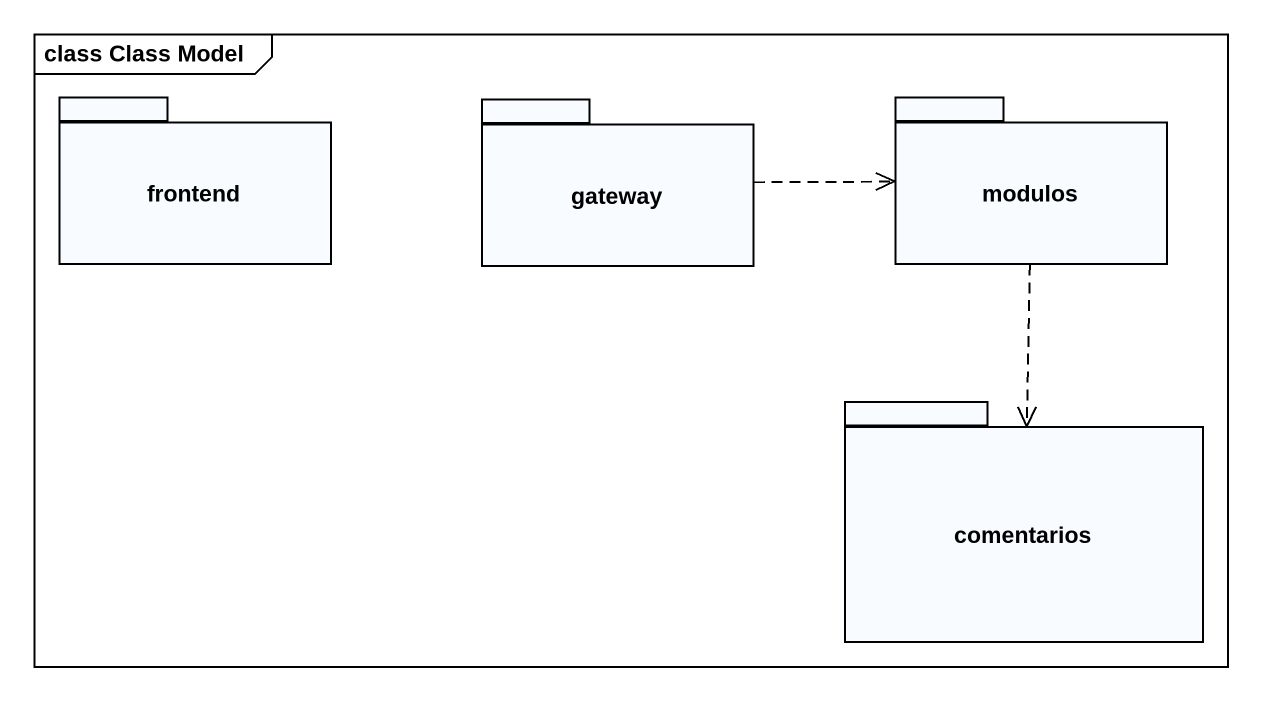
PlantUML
@startuml
mainframe class Class Model
package frontend {
}
package gateway {
}
package modulos {
}
package comentarios {
}
gateway .right.> modulos
modulos ..> comentarios
@enduml
